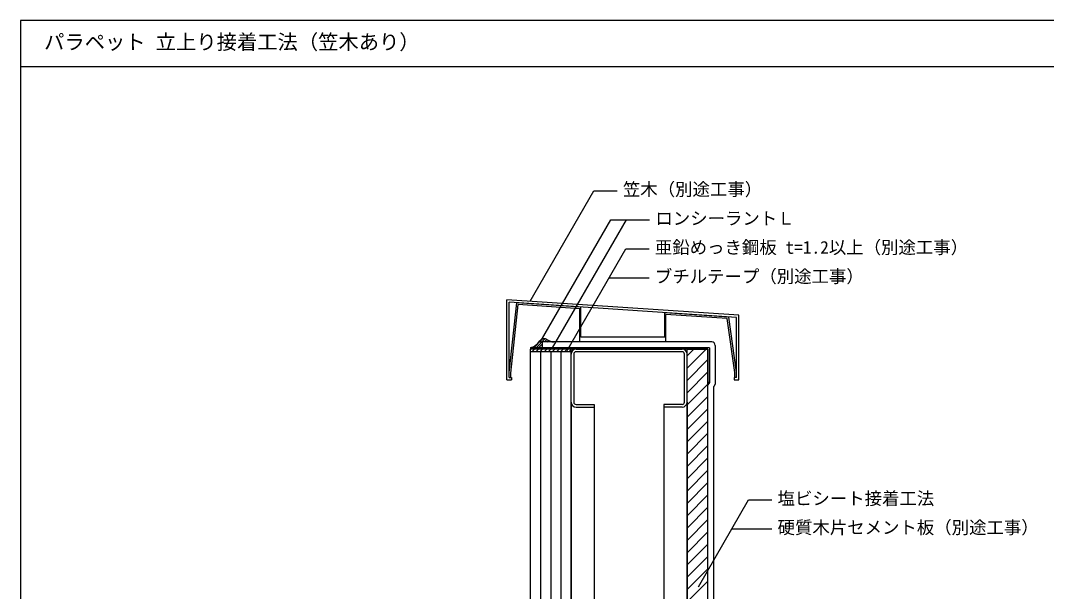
# Model space of a CAD drawing. Units: millimetres, scale not verified. Extents: x -665 to 665, y -465 to 450.
# Drawn here: x -665 to 219, y -42 to 450 of the extents above; entities that cross this region are included whole.
import ezdxf
from ezdxf.enums import TextEntityAlignment as Align

# ---------------------------------------------------------------- set-up
doc = ezdxf.new("R2010")
doc.units = ezdxf.units.MM
doc.header["$LTSCALE"] = 5
for name, color, linetype in [('0-2_線色２（白）', 7, 'Continuous'), ('0-3_線色３（緑）', 3, 'Continuous'), ('0-4_線色４（黄）', 2, 'Continuous'), ('0-5_金属', 7, 'Continuous'), ('0-6_鋼板・アングル', 2, 'Continuous'), ('0-8_笠木他', 4, 'Continuous'), ('0-A_文字', 7, 'Continuous'), ('0-D_断熱・ハッチ', 4, 'Continuous'), ('F-0', 134, 'Continuous')]:
    doc.layers.add(name, color=color, linetype=linetype)
doc.styles.add('ＭＳ ゴシック', font='')
doc.styles.get('ＭＳ ゴシック').set_extended_font_data('MS Gothic')

msp = doc.modelspace()

# ---------------------------------------------------------------- linework, layer by layer
at = {"layer": '0-2_線色２（白）'}
for p, q in [((-225.465, 164.867), (-190.465, 164.867)), ((-190.465, -357.432), (-190.465, 166.867)), ((-90.465, -137.433), (-90.465, 166.867)), ((-90.465, 166.867), (-72.465, 166.867)), ((-72.465, -231.933), (-72.465, 166.867)), ((-71.265, 138.067), (-72.465, 135.988))]:
    msp.add_line(p, q, dxfattribs=at)
at = {"layer": '0-3_線色３（緑）'}
for p, q in [((-165.465, 168.067), (-215.465, 168.067)), ((-225.465, -357.432), (-225.465, 166.867))]:
    msp.add_line(p, q, dxfattribs=at)
at = {"layer": '0-4_線色４（黄）'}
for p, q in [((-215.465, 173.067), (-215.465, 168.067)), ((-69.265, 173.067), (-215.465, 173.067)), ((-66.265, 170.067), (-66.265, 136.727)), ((-66.265, 136.727), (-67.465, 134.649)), ((-67.465, -176.682), (-67.465, 134.649))]:
    msp.add_line(p, q, dxfattribs=at)
for centre, radius, start, end in [((-229.238, 181.73), 14.175, 285.43791, 324.80012), ((-213.57, 170.677), 5, 56.56645, 144.80012), ((-204.813, 183.94), 10.892, 236.56645, 266.57134), ((-69.265, 170.067), 3, 0, 90)]:
    msp.add_arc(centre, radius, start, end, dxfattribs=at)
at = {"layer": '0-5_金属'}
for p, q in [((-190.465, 121.167), (-190.465, 162.567)), ((-188.165, 162.567), (-188.165, 121.167)), ((-186.165, 166.867), (-94.765, 166.867)), ((-94.765, 164.567), (-186.165, 164.567)), ((-92.765, 121.167), (-92.765, 162.567)), ((-90.465, 121.167), (-90.465, 162.567)), ((-190.465, 121.167), (-190.465, -137.433)), ((-186.165, 119.167), (-170.465, 119.167)), ((-186.165, 116.867), (-170.465, 116.867)), ((-170.465, 119.167), (-170.465, 116.867)), ((-170.465, 116.867), (-170.465, -133.133)), ((-94.765, 119.167), (-110.465, 119.167)), ((-110.465, 119.167), (-110.465, 116.867)), ((-94.765, 116.867), (-110.465, 116.867)), ((-110.465, 116.867), (-110.465, -133.133)), ((-90.465, 121.167), (-90.465, -137.433))]:
    msp.add_line(p, q, dxfattribs=at)
for centre, radius, start, end in [((-186.165, 162.567), 4.3, 90, 180), ((-186.165, 162.567), 2, 90, 180), ((-94.765, 162.567), 4.3, 0, 90), ((-94.765, 162.567), 2, 0, 90), ((-186.165, 121.167), 4.3, 180, 270), ((-186.165, 121.167), 2, 180, 270), ((-94.765, 121.167), 4.3, 270, 0), ((-94.765, 121.167), 2, 270, 0)]:
    msp.add_arc(centre, radius, start, end, dxfattribs=at)
at = {"layer": '0-6_鋼板・アングル'}
for p, q in [((-225.465, 168.067), (-225.465, 166.867)), ((-71.265, 168.067), (-225.465, 168.067)), ((-71.265, 168.067), (-71.265, 138.067)), ((-72.465, 166.867), (-225.465, 166.867)), ((-72.465, 166.867), (-72.465, 138.067)), ((-71.265, 138.067), (-72.465, 138.067))]:
    msp.add_line(p, q, dxfattribs=at)
at = {"layer": '0-8_笠木他'}
for p, q in [((-245.865, 140.257), (-245.865, 209.424)), ((-45.865, 196.09), (-245.865, 209.424)), ((-243.865, 142.253), (-243.865, 207.286)), ((-47.865, 194.219), (-243.865, 207.286)), ((-243.865, 146.767), (-237.347, 206.651)), ((-242.458, 146.027), (-235.998, 205.158)), ((-182.161, 202.972), (-237.347, 206.651)), ((-182.953, 201.622), (-235.998, 205.158)), ((-182.151, 177.067), (-182.161, 202.972)), ((-109.579, 177.067), (-109.567, 198.132)), ((-54.625, 194.47), (-109.567, 198.132)), ((-108.772, 173.067), (-108.776, 196.676)), ((-55.894, 193.151), (-108.776, 196.676)), ((-49.265, 146.629), (-55.894, 193.151)), ((-47.865, 147.116), (-54.625, 194.47)), ((-47.865, 142.3), (-47.865, 194.219)), ((-109.579, 177.067), (-182.151, 177.067)), ((-242.458, 142.253), (-242.458, 146.027)), ((-49.846, 142.3), (-49.845, 140.257)), ((-47.865, 142.3), (-49.846, 142.3)), ((-49.265, 142.31), (-49.265, 146.629)), ((-245.865, 140.257), (-241.874, 140.257))]:
    msp.add_line(p, q, dxfattribs=at)
for points in [[(-108.772, 173.067), (-182.957, 173.067), (-182.953, 201.622)], [(-49.845, 140.257), (-45.865, 140.257), (-45.865, 196.09)], [(-243.865, 142.253), (-241.873, 142.253), (-241.874, 140.257)]]:
    msp.add_lwpolyline(points, dxfattribs=at)
at = {"layer": '0-A_文字'}
for p, q in [((-225.735, 208.082), (-170.804, 303.225)), ((-170.804, 303.225), (-150.804, 303.225)), ((-217.007, 172.855), (-156.172, 278.225)), ((-206.401, 168.067), (-142.801, 278.225)), ((-156.172, 278.225), (-122.801, 278.225)), ((-193.715, 165.758), (-143.215, 253.225)), ((-143.215, 253.225), (-123.215, 253.225)), ((-157.649, 228.225), (-123.215, 228.225)), ((-80.755, -38.114), (-37.465, 36.867)), ((-37.465, 36.867), (-17.465, 36.867)), ((-51.898, 11.867), (-17.465, 11.867))]:
    msp.add_line(p, q, dxfattribs=at)
at = {"layer": '0-D_断熱・ハッチ'}
for p, q in [((-224.799, 168.067), (-224.493, 168.373)), ((-222.678, 168.067), (-215.424, 175.32)), ((-220.557, 168.067), (-212.981, 175.642)), ((-218.435, 168.067), (-215.465, 171.037)), ((-216.314, 168.067), (-215.465, 168.916)), ((-213.435, 173.067), (-211.346, 175.156)), ((-211.314, 173.067), (-210.013, 174.368)), ((-209.193, 173.067), (-208.551, 173.709)), ((-207.071, 173.067), (-206.891, 173.247)), ((-224.028, 164.867), (-222.028, 166.867)), ((-220.493, 164.867), (-218.493, 166.867)), ((-216.957, 164.867), (-214.957, 166.867)), ((-216.715, 164.867), (-216.715, -357.432)), ((-213.421, 164.867), (-211.421, 166.867)), ((-209.886, 164.867), (-207.886, 166.867)), ((-207.965, 164.867), (-207.965, -357.432)), ((-206.35, 164.867), (-204.35, 166.867)), ((-202.815, 164.867), (-200.815, 166.867)), ((-199.279, 164.867), (-197.279, 166.867)), ((-199.215, 164.867), (-199.215, -357.432)), ((-195.744, 164.867), (-193.744, 166.867)), ((-192.208, 164.867), (-190.465, 166.61)), ((-90.465, 150.515), (-74.113, 166.867)), ((-90.465, 161.121), (-84.719, 166.867)), ((-90.465, 139.908), (-72.465, 157.908)), ((-90.465, 129.301), (-72.465, 147.301)), ((-90.465, 118.695), (-72.465, 136.695)), ((-90.465, 108.088), (-72.465, 126.088)), ((-90.465, 97.482), (-72.465, 115.482)), ((-90.465, 86.875), (-72.465, 104.875)), ((-90.465, 76.268), (-72.465, 94.268)), ((-90.465, 65.662), (-72.465, 83.662)), ((-90.465, 55.055), (-72.465, 73.055)), ((-90.465, 44.449), (-72.465, 62.449)), ((-90.465, 33.842), (-72.465, 51.842)), ((-90.465, 23.235), (-72.465, 41.235)), ((-90.465, 12.629), (-72.465, 30.629)), ((-90.465, 2.022), (-72.465, 20.022)), ((-90.465, -8.584), (-72.465, 9.416)), ((-90.465, -19.191), (-72.465, -1.191)), ((-90.465, -29.798), (-72.465, -11.798)), ((-90.465, -40.404), (-72.465, -22.404)), ((-90.465, -51.011), (-72.465, -33.011))]:
    msp.add_line(p, q, dxfattribs=at)
at = {"layer": 'F-0'}
for p, q in [((665, 450), (-665, 450)), ((-665, 450), (-665, -465))]:
    msp.add_line(p, q, dxfattribs=at)
at = {"layer": 'F-0', "color": 6}
msp.add_line((665, 410), (-665, 410), dxfattribs=at)

# ---------------------------------------------------------------- texts
at = {"layer": '0-A_文字', "style": 'ＭＳ ゴシック'}
for s, p in [('笠木（別途工事）', (-145.804, 295.725)), ('ロンシーラントＬ', (-117.801, 270.725)), ('亜鉛めっき鋼板 t=1.2以上（別途工事）', (-118.215, 245.725)), ('ブチルテープ（別途工事）', (-118.215, 220.725)), ('塩ビシート接着工法', (-12.465, 29.367)), ('硬質木片セメント板（別途工事）', (-12.465, 4.367))]:
    msp.add_text(s, height=11, dxfattribs=at).set_placement(p, align=Align.BOTTOM_LEFT)
at = {"layer": 'F-0', "color": 7, "style": 'ＭＳ ゴシック'}
msp.add_text('パラペット 立上り接着工法（笠木あり）', height=12.83, dxfattribs=at).set_placement((-644.698, 421.25), align=Align.BOTTOM_LEFT)

doc.saveas('drawing.dxf')
